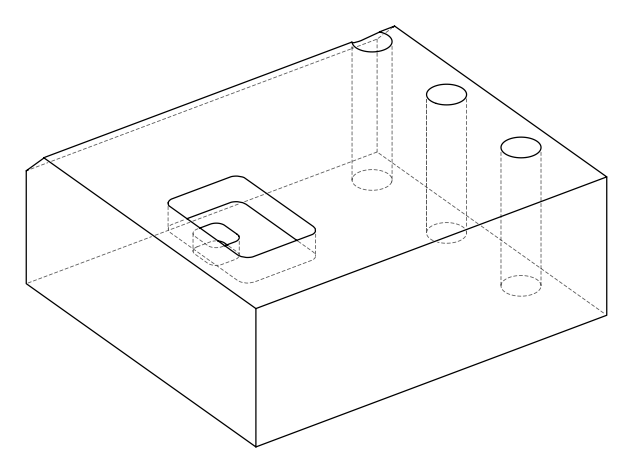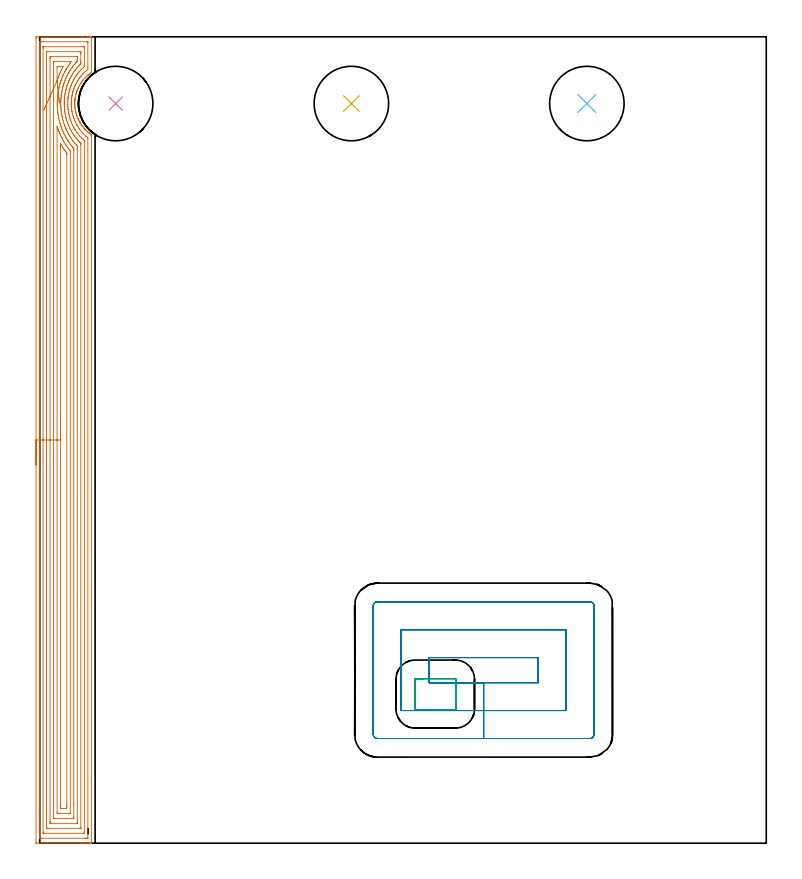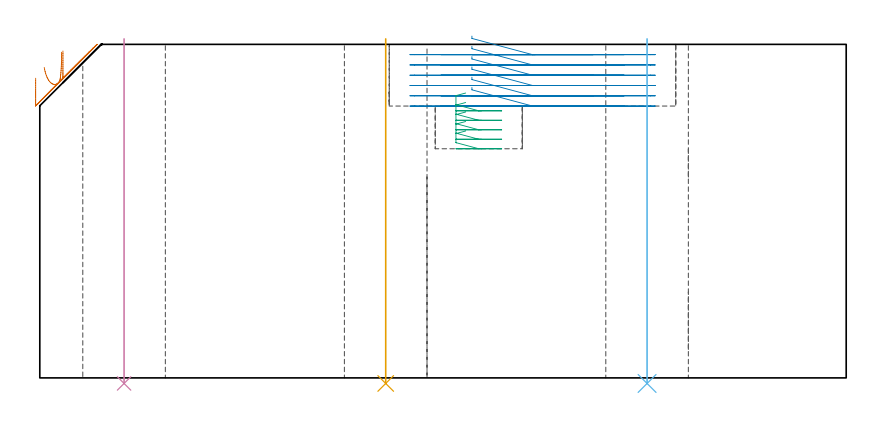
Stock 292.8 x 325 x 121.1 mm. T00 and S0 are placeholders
(PLAN: 6 operations, 2 tool changes, 31.8 min)
(1 AREA_MILL | FG_CHAMFER_SURFACE | UGT0205_001 | 21.12 min | 80815 mm3)
(2 MILL_RECTANGULAR_POCKET | POCKET_RECTANGULAR_STRAIGHT | UGT0201_133 | Follow Part, ap 3.75, ae 75% | 8.03 min | 161722 mm3)
(3 MILL_RECTANGULAR_POCKET_1 | POCKET_RECTANGULAR_STRAIGHT_1 | UGT0201_133 | Follow Part, ap 3.75, ae 75% | 1.1 min | 12612 mm3)
(4 INDEXABLE_INSERT_DRILL_THROUGH_HOLE_FROM_SOLID | STEP1HOLE | NXT0302_031 | 0.5 min | 85235 mm3)
(5 INDEXABLE_INSERT_DRILL_THROUGH_HOLE_FROM_SOLID_1 | STEP1HOLE_1 | NXT0302_031 | 0.5 min | 85561 mm3)
(6 INDEXABLE_INSERT_DRILL_THROUGH_HOLE_FROM_SOLID_2 | STEP1HOLE_2 | NXT0302_031 | 0.5 min | 85558 mm3)
(TOOL UGT0205_001 | Chamfer Mill 20 x 3 x 45 deg. | D20 FL50 Z2)
(TOOL UGT0201_133 | Carbide End Mill 15.0 | D15 FL30 Z4)
(TOOL NXT0302_031 | Index. Insert Drill 30mm [880-D3000L32-05] | D30 PA176 FL150 Z2)
(OP 1 AREA_MILL)
G17 G21 G94 G90
T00 M6
G54
G17 G0 G90 X-1.5 Y152.5 S1061 M3
G43 Z131.1 H0
Z108.8
G94 G1 Y152.538 Z107.928 F250.
Y152.652 Z107.064
Y152.841 Z106.212
Y153.103 Z105.38
Y153.437 Z104.574
Y153.84 Z103.8
Y154.308 Z103.064
Y154.84 Z102.372
Y155.429 Z101.729
Y156.072 Z101.14
Y156.764 Z100.609
Y157.5 Z100.14
Y158.274 Z99.737
Y159.08 Z99.403
Y159.912 Z99.141
Y160.764 Z98.952
Y161.628 Z98.838
Y162.5 Z98.8
Y324.369
X-1.497 Y324.745 Z98.802
X-1.492 Y324.99 Z98.806
X-1.244 Y325. Z99.054
X16.999 Z117.295
X19.397 Z119.692
X20.127 Z120.427
X20.374 Z120.674
X20.771 Y324.993 Z121.062
X20.797 Y324.99 Z121.088
X20.8 Y324.816 Z121.1
Y310.954
X20.798 Y310.601 Z121.086
X20.733 Y310.548 Z121.033
X20.676 Y310.507 Z120.975
X20.283 Y310.227 Z120.577
X20.219 Y310.182 Z120.515
X20.067 Y310.07 Z120.367
X20.053 Y310.06 Z120.353
X19.94 Y309.975 Z120.239
X19.84 Y309.893 Z120.137
X19.678 Y309.762 Z119.977
X19.528 Y309.64 Z119.828
X19.512 Y309.626 Z119.811
X19.397 Y309.528 Z119.696
X19.091 Y309.267 Z119.39
X18.886 Y309.081 Z119.185
X18.514 Y308.72 Z118.814
X18.208 Y308.41 Z118.508
X18.004 Y308.188 Z118.304
X17.625 Y307.739 Z117.922
X17.376 Y307.447 Z117.676
X17.326 Y307.388 Z117.626
X17.251 Y307.294 Z117.551
X16.925 Y306.85 Z117.224
X16.739 Y306.583 Z117.036
X16.611 Y306.4 Z116.908
X16.445 Y306.144 Z116.742
X16.068 Y305.506 Z116.367
X15.592 Y304.612 Z115.89
X15.562 Y304.552 Z115.861
X15.467 Y304.333 Z115.766
X15.43 Y304.247 Z115.727
X15.201 Y303.719 Z115.499
X15.027 Y303.273 Z115.324
X14.987 Y303.159 Z115.286
X14.967 Y303.102 Z115.265
X14.9 Y302.905 Z115.194
X14.872 Y302.825 Z115.166
X14.757 Y302.458 Z115.051
X14.697 Y302.274 Z114.995
X14.68 Y302.219 Z114.978
X14.606 Y301.931 Z114.901
X14.403 Y301.037 Z114.699
X14.378 Y300.899 Z114.677
X14.376 Y300.887 Z114.675
X14.264 Y300.223 Z114.557
X14.251 Y300.144 Z114.543
X14.213 Y299.857 Z114.506
X14.192 Y299.697 Z114.486
X14.158 Y299.328 Z114.451
X14.15 Y299.25 Z114.445
X14.122 Y298.803 Z114.42
X14.108 Y298.356 Z114.406
Y297.969 Z114.403
X14.107 Y297.909 Z114.404
X14.113 Y297.729 Z114.41
X14.123 Y297.54 Z114.412
X14.125 Y297.462 Z114.415
X14.143 Y297.22 Z114.434
X14.186 Y296.645 Z114.475
X14.191 Y296.568 Z114.482
X14.282 Y295.874 Z114.58
X14.309 Y295.675 Z114.607
X14.48 Y294.781 Z114.778
X14.574 Y294.38 Z114.871
X14.707 Y293.887 Z115.006
X14.784 Y293.664 Z115.079
X14.819 Y293.558 Z115.116
X14.886 Y293.366 Z115.178
X14.917 Y293.268 Z115.213
X15.008 Y292.993 Z115.307
X15.36 Y292.099 Z115.656
X15.45 Y291.89 Z115.749
X15.457 Y291.873 Z115.756
X15.525 Y291.727 Z115.824
X15.562 Y291.648 Z115.861
X15.785 Y291.206 Z116.082
X15.918 Y290.957 Z116.218
X16.027 Y290.757 Z116.326
X16.242 Y290.385 Z116.54
X16.284 Y290.312 Z116.583
X16.391 Y290.14 Z116.691
X16.444 Y290.056 Z116.743
X16.502 Y289.969 Z116.802
X16.739 Y289.619 Z117.035
X16.824 Y289.491 Z117.122
X16.873 Y289.418 Z117.172
X17.096 Y289.113 Z117.395
X17.326 Y288.812 Z117.626
X17.501 Y288.597 Z117.797
X17.56 Y288.524 Z117.856
X17.799 Y288.245 Z118.099
X17.88 Y288.153 Z118.177
X17.92 Y288.109 Z118.216
X18.017 Y288. Z118.316
X18.13 Y287.876 Z118.429
X18.21 Y287.789 Z118.506
X18.216 Y287.783 Z118.512
X18.293 Y287.702 Z118.592
X18.362 Y287.63 Z118.661
X18.434 Y287.561 Z118.733
X18.511 Y287.486 Z118.807
X18.594 Y287.404 Z118.892
X18.723 Y287.277 Z119.022
X19.091 Y286.933 Z119.39
X19.232 Y286.808 Z119.53
X19.313 Y286.737 Z119.61
X19.668 Y286.444 Z119.968
X19.84 Y286.309 Z120.136
X19.963 Y286.212 Z120.261
X19.973 Y286.204 Z120.272
X20.185 Y286.047 Z120.484
X20.283 Y285.974 Z120.58
X20.364 Y285.914 Z120.663
X20.459 Y285.843 Z120.758
X20.731 Y285.653 Z121.03
X20.8 Y285.598 Z121.084
Y285.019 Z121.1
Y0.184
X20.797 Y0.01 Z121.088
X20.771 Y0.007 Z121.062
X20.374 Y0. Z120.674
X20.127 Z120.427
X19.397 Z119.692
X18.146 Z118.443
X16.739 Z117.035
X-1.244 Y0.001 Z99.053
X-1.492 Y0.01 Z98.806
X-1.499 Y0.258 Z98.799
Y0.282
X-1.5 Y162.5 Z98.8
X-0.086 Z100.214
X-0.085 Y322.801 Z100.215
X-0.084 Y322.911 Z100.216
X-0.081 Y322.965 Z100.219
X-0.08 Y322.985 Z100.22
X-0.043 Y322.99 Z100.257
X0.375 Y322.998 Z100.675
X0.789 Y323. Z101.089
X1.259 Z101.559
X18.982 Y322.999 Z119.282
X19.248 Y322.994 Z119.548
X19.37 Y322.99 Z119.67
X19.379 Y322.982 Z119.679
X19.382 Y322.961 Z119.682
X19.384 Y322.909 Z119.684
X19.385 Y322.803 Z119.685
X19.386 Y322.592 Z119.686
Y312.754
X19.381 Y311.865 Z119.681
X19.379 Y311.848 Z119.679
X18.429 Y311.037 Z118.729
X18.335 Y310.954 Z118.635
X17.969 Y310.607 Z118.269
X17.625 Y310.276 Z117.925
X17.518 Y310.168 Z117.818
X17.413 Y310.06 Z117.713
X17.092 Y309.703 Z117.392
X16.739 Y309.298 Z117.039
X16.678 Y309.227 Z116.978
X16.627 Y309.166 Z116.927
X16.152 Y308.573 Z116.452
X15.931 Y308.271 Z116.231
X15.898 Y308.225 Z116.198
X15.853 Y308.16 Z116.153
X15.539 Y307.694 Z115.839
X15.337 Y307.377 Z115.637
X15.197 Y307.145 Z115.497
X14.967 Y306.754 Z115.267
X14.87 Y306.58 Z115.17
X14.818 Y306.483 Z115.118
X14.565 Y305.994 Z114.865
X14.359 Y305.588 Z114.659
X14.305 Y305.475 Z114.605
X14.27 Y305.397 Z114.57
X14.081 Y304.962 Z114.381
X14.001 Y304.774 Z114.301
X13.969 Y304.694 Z114.269
X13.755 Y304.128 Z114.055
X13.64 Y303.8 Z113.94
X13.529 Y303.462 Z113.829
X13.356 Y302.905 Z113.656
X13.336 Y302.834 Z113.636
X13.194 Y302.265 Z113.494
X13.148 Y302.058 Z113.448
X13.137 Y302.011 Z113.437
X13.058 Y301.633 Z113.358
X12.998 Y301.315 Z113.298
X12.963 Y301.117 Z113.263
X12.87 Y300.55 Z113.17
X12.826 Y300.223 Z113.126
X12.779 Y299.804 Z113.079
X12.74 Y299.328 Z113.04
X12.716 Y298.917 Z113.016
X12.701 Y298.434 Z113.001
X12.698 Y298.04 Z112.998
X12.709 Y297.54 Z113.009
X12.731 Y297.113 Z113.031
X12.766 Y296.645 Z113.066
X12.812 Y296.137 Z113.112
X12.865 Y295.751 Z113.165
X12.961 Y295.092 Z113.261
X13.005 Y294.857 Z113.305
X13.177 Y293.98 Z113.477
X13.181 Y293.962 Z113.481
X13.194 Y293.906 Z113.494
X13.424 Y293.068 Z113.724
X13.534 Y292.725 Z113.834
X13.725 Y292.174 Z114.025
X14.051 Y291.31 Z114.351
X14.063 Y291.279 Z114.363
X14.081 Y291.235 Z114.381
X14.342 Y290.648 Z114.642
X14.469 Y290.385 Z114.769
X14.889 Y289.57 Z115.189
X14.933 Y289.491 Z115.233
X14.967 Y289.432 Z115.267
X15.279 Y288.913 Z115.579
X15.483 Y288.597 Z115.783
X15.853 Y288.046 Z116.153
X16.102 Y287.702 Z116.402
X16.378 Y287.341 Z116.678
X16.739 Y286.889 Z117.039
X16.764 Y286.859 Z117.064
X16.787 Y286.832 Z117.087
X16.808 Y286.808 Z117.108
X17.198 Y286.38 Z117.498
X17.625 Y285.919 Z117.925
X17.629 Y285.916 Z117.929
X18.511 Y285.087 Z118.811
X18.534 Y285.066 Z118.834
X18.588 Y285.019 Z118.888
X18.705 Y284.92 Z119.005
X19.379 Y284.351 Z119.679
X19.385 Y284.137 Z119.685
X19.386 Y284.125 Z119.686
X19.385 Y2.199 Z119.685
X19.384 Y2.089 Z119.684
X19.381 Y2.035 Z119.681
X19.38 Y2.015 Z119.68
X19.343 Y2.01 Z119.643
X18.925 Y2.002 Z119.225
X18.511 Y2.001 Z118.811
X18.041 Y2. Z118.341
X0.789 Z101.089
X0.318 Y2.001 Z100.618
X0.052 Y2.006 Z100.352
X-0.065 Y2.01 Z100.235
X-0.085 Y2.408 Z100.215
Y2.42
X-0.086 Y162.5 Z100.214
X1.329 Z101.629
Y320.247
X1.331 Y320.791 Z101.631
X1.334 Y320.965 Z101.634
X1.335 Y320.982 Z101.635
X1.346 Y320.99 Z101.646
X1.4 Y320.995 Z101.7
X1.469 Y320.999 Z101.769
X17.419 Y321. Z117.719
X17.625 Y320.998 Z117.925
X17.832 Y320.994 Z118.132
X17.963 Y320.99 Z118.263
X17.966 Y320.908 Z118.266
X17.969 Y320.791 Z118.269
X17.971 Y320.442 Z118.271
Y313.637
X17.97 Y313.289 Z118.27
X17.965 Y313.016 Z118.265
X17.964 Y312.987 Z118.264
X17.94 Y312.963 Z118.24
X17.876 Y312.905 Z118.176
X17.625 Y312.685 Z117.925
X17.196 Y312.281 Z117.496
X16.745 Y311.848 Z117.045
X16.742 Y311.845 Z117.042
X16.315 Y311.382 Z116.615
X15.935 Y310.954 Z116.235
X15.897 Y310.91 Z116.197
X15.853 Y310.857 Z116.153
X15.498 Y310.418 Z115.798
X15.211 Y310.06 Z115.511
X15.105 Y309.92 Z115.405
X14.967 Y309.73 Z115.267
X14.735 Y309.399 Z115.035
X14.576 Y309.166 Z114.876
X14.381 Y308.862 Z114.681
X14.081 Y308.38 Z114.381
X14.04 Y308.312 Z114.34
X14.016 Y308.271 Z114.316
X13.723 Y307.738 Z114.023
X13.526 Y307.377 Z113.826
X13.412 Y307.158 Z113.712
X13.194 Y306.729 Z113.494
X13.117 Y306.561 Z113.417
X13.082 Y306.483 Z113.382
X12.851 Y305.935 Z113.151
X12.708 Y305.588 Z113.008
X12.595 Y305.299 Z112.895
X12.369 Y304.694 Z112.669
X12.353 Y304.649 Z112.653
X12.308 Y304.513 Z112.608
X12.141 Y303.969 Z112.441
X12.091 Y303.8 Z112.391
X11.949 Y303.268 Z112.249
X11.862 Y302.905 Z112.162
X11.78 Y302.545 Z112.08
X11.667 Y302.011 Z111.967
X11.627 Y301.804 Z111.927
X11.506 Y301.117 Z111.806
X11.494 Y301.044 Z111.794
X11.422 Y300.532 Z111.722
X11.392 Y300.253 Z111.692
X11.389 Y300.223 Z111.689
X11.324 Y299.428 Z111.624
X11.318 Y299.328 Z111.618
X11.287 Y298.57 Z111.587
X11.285 Y298.434 Z111.585
X11.289 Y297.674 Z111.589
X11.293 Y297.54 Z111.593
X11.333 Y296.736 Z111.633
X11.339 Y296.645 Z111.639
X11.417 Y295.756 Z111.717
X11.418 Y295.751 Z111.718
X11.422 Y295.717 Z111.722
X11.547 Y294.857 Z111.847
X11.571 Y294.706 Z111.871
X11.715 Y293.962 Z112.015
X11.791 Y293.59 Z112.091
X11.913 Y293.068 Z112.213
X12.09 Y292.394 Z112.39
X12.158 Y292.174 Z112.458
X12.308 Y291.71 Z112.608
X12.459 Y291.279 Z112.759
X12.545 Y291.04 Z112.845
X12.804 Y290.385 Z113.104
X13.167 Y289.519 Z113.467
X13.18 Y289.491 Z113.48
X13.194 Y289.462 Z113.494
X13.645 Y288.597 Z113.945
X13.798 Y288.311 Z114.098
X14.081 Y287.812 Z114.381
X14.145 Y287.702 Z114.445
X14.244 Y287.537 Z114.544
X14.734 Y286.808 Z115.034
X14.967 Y286.474 Z115.267
X15.386 Y285.914 Z115.686
X15.853 Y285.342 Z116.153
X16.136 Y285.019 Z116.436
X16.739 Y284.371 Z117.039
X16.987 Y284.125 Z117.287
X17.625 Y283.527 Z117.925
X17.942 Y283.231 Z118.242
X17.965 Y283.203 Z118.265
X17.967 Y283.186 Z118.267
X17.97 Y283.143 Z118.27
X17.971 Y283.056 Z118.271
X17.972 Y282.881 Z118.272
X17.971 Y4.753 Z118.271
X17.969 Y4.209 Z118.269
X17.966 Y4.035 Z118.266
X17.965 Y4.018 Z118.265
X17.954 Y4.01 Z118.254
X17.9 Y4.005 Z118.2
X17.831 Y4.001 Z118.131
X1.881 Y4. Z102.181
X1.675 Y4.002 Z101.975
X1.468 Y4.006 Z101.768
X1.337 Y4.01 Z101.637
X1.334 Y4.092 Z101.634
X1.331 Y4.209 Z101.631
X1.329 Y4.558 Z101.629
Y162.5
X2.743 Z103.043
Y318.819
X2.744 Y318.921 Z103.044
X2.748 Y318.982 Z103.048
X2.75 Y318.99 Z103.05
X2.758 Y318.994 Z103.058
X2.785 Y318.997 Z103.085
X3.006 Y318.999 Z103.306
X3.447 Y319. Z103.747
X15.853 Z116.153
X16.295 Y318.994 Z116.595
X16.514 Y318.99 Z116.814
X16.551 Y318.979 Z116.851
X16.553 Y318.942 Z116.853
X16.555 Y318.881 Z116.855
X16.557 Y318.292 Z116.857
Y318.109
Y315.426
Y314.715
X16.555 Y314.531 Z116.855
X16.55 Y314.176 Z116.85
X16.548 Y314.094 Z116.848
X16.5 Y314.044 Z116.8
X16.417 Y313.962 Z116.717
X16.088 Y313.637 Z116.388
X15.97 Y313.519 Z116.27
X15.853 Y313.397 Z116.153
X15.539 Y313.059 Z115.839
X15.25 Y312.743 Z115.55
X15.118 Y312.59 Z115.418
X14.967 Y312.413 Z115.267
X14.713 Y312.105 Z115.013
X14.504 Y311.848 Z114.804
X14.318 Y311.609 Z114.618
X14.081 Y311.299 Z114.381
X13.936 Y311.1 Z114.236
X13.832 Y310.954 Z114.132
X13.573 Y310.572 Z113.873
X13.236 Y310.06 Z113.536
X13.22 Y310.034 Z113.52
X13.194 Y309.993 Z113.494
X12.891 Y309.472 Z113.191
X12.715 Y309.166 Z113.015
X12.57 Y308.902 Z112.87
X12.308 Y308.419 Z112.608
X12.258 Y308.322 Z112.558
X12.232 Y308.271 Z112.532
X11.968 Y307.72 Z112.268
X11.815 Y307.377 Z112.115
X11.695 Y307.101 Z111.995
X11.422 Y306.453 Z111.722
X11.192 Y305.821 Z111.492
X11.11 Y305.588 Z111.41
X10.968 Y305.153 Z111.268
X10.824 Y304.694 Z111.124
X10.758 Y304.47 Z111.058
X10.577 Y303.8 Z110.877
X10.569 Y303.767 Z110.869
X10.536 Y303.634 Z110.836
X10.404 Y303.039 Z110.704
X10.376 Y302.905 Z110.676
X10.258 Y302.292 Z110.558
X10.207 Y302.011 Z110.507
X10.127 Y301.53 Z110.427
X10.069 Y301.117 Z110.369
X10.021 Y300.743 Z110.321
X9.97 Y300.223 Z110.27
X9.945 Y299.925 Z110.245
X9.904 Y299.328 Z110.204
X9.893 Y299.083 Z110.193
X9.872 Y298.434 Z110.172
X9.871 Y298.211 Z110.171
X9.879 Y297.54 Z110.179
X9.887 Y297.3 Z110.187
X9.923 Y296.645 Z110.223
X9.943 Y296.349 Z110.243
X9.998 Y295.751 Z110.298
X10.037 Y295.36 Z110.337
X10.107 Y294.857 Z110.407
X10.186 Y294.315 Z110.486
X10.25 Y293.962 Z110.55
X10.392 Y293.214 Z110.692
X10.423 Y293.068 Z110.723
X10.536 Y292.562 Z110.836
X10.635 Y292.174 Z110.935
X10.671 Y292.038 Z110.971
X10.893 Y291.279 Z111.193
X11.07 Y290.741 Z111.37
X11.195 Y290.385 Z111.495
X11.422 Y289.774 Z111.722
X11.533 Y289.491 Z111.833
X11.607 Y289.304 Z111.907
X11.916 Y288.597 Z112.216
X12.039 Y288.325 Z112.339
X12.308 Y287.783 Z112.608
X12.35 Y287.702 Z112.65
X12.394 Y287.616 Z112.694
X12.687 Y287.073 Z112.987
X12.839 Y286.808 Z113.139
X13.194 Y286.21 Z113.494
X13.384 Y285.914 Z113.684
X13.761 Y285.342 Z114.061
X13.99 Y285.019 Z114.29
X14.081 Y284.897 Z114.381
X14.413 Y284.463 Z114.713
X14.682 Y284.125 Z114.982
X14.967 Y283.783 Z115.267
X15.461 Y283.231 Z115.761
X15.853 Y282.811 Z116.153
X16.088 Y282.574 Z116.388
X16.326 Y282.336 Z116.626
X16.496 Y282.165 Z116.796
X16.551 Y282.109 Z116.851
X16.553 Y282.069 Z116.853
X16.555 Y281.981 Z116.855
X16.557 Y281.626 Z116.857
Y281.442
Y6.181
X16.555 Y6.079 Z116.855
X16.552 Y6.018 Z116.852
X16.55 Y6.01 Z116.85
X16.542 Y6.006 Z116.842
X16.515 Y6.003 Z116.815
X16.294 Y6.001 Z116.594
X15.853 Y6. Z116.153
X3.447 Z103.747
X3.005 Y6.006 Z103.305
X2.786 Y6.01 Z103.086
X2.749 Y6.021 Z103.049
X2.747 Y6.058 Z103.047
X2.745 Y6.119 Z103.045
X2.743 Y6.708 Z103.043
Y6.891
Y162.5
X4.157 Z104.457
X4.158 Y316.32 Z104.458
X4.159 Y316.496 Z104.459
X4.162 Y316.676 Z104.462
X4.172 Y316.99 Z104.472
X4.333 Y316.995 Z104.633
X4.547 Y316.999 Z104.847
X14.293 Y317. Z114.593
X14.967 Y316.999 Z115.267
X15.063 Y316.997 Z115.363
X15.121 Y316.993 Z115.421
X15.132 Y316.991 Z115.432
X15.136 Y316.955 Z115.436
X15.139 Y316.854 Z115.439
X15.142 Y316.498 Z115.442
X15.143 Y316.32 Z115.443
Y316.142
X15.142 Y315.426 Z115.442
X15.141 Y315.25 Z115.441
X15.138 Y315.189 Z115.438
X15.135 Y315.149 Z115.435
X15.115 Y315.125 Z115.415
X14.967 Y314.963 Z115.267
X14.76 Y314.74 Z115.06
X14.569 Y314.531 Z114.869
X14.339 Y314.27 Z114.639
X14.081 Y313.971 Z114.381
X13.929 Y313.79 Z114.229
X13.802 Y313.637 Z114.102
X13.531 Y313.297 Z113.831
X13.194 Y312.87 Z113.494
X13.14 Y312.798 Z113.44
X13.099 Y312.743 Z113.399
X12.773 Y312.274 Z113.073
X12.481 Y311.848 Z112.781
X12.308 Y311.585 Z112.608
X12.068 Y311.197 Z112.368
X11.922 Y310.954 Z112.222
X11.738 Y310.636 Z112.038
X11.422 Y310.082 Z111.722
X11.411 Y310.06 Z111.711
X11.112 Y309.479 Z111.412
X10.954 Y309.166 Z111.254
X10.817 Y308.882 Z111.117
X10.538 Y308.27 Z110.838
X10.279 Y307.637 Z110.579
X10.175 Y307.377 Z110.475
X10.03 Y306.993 Z110.33
X9.843 Y306.483 Z110.143
X9.793 Y306.338 Z110.093
X9.65 Y305.902 Z109.95
X9.557 Y305.588 Z109.857
X9.38 Y304.966 Z109.68
X9.308 Y304.694 Z109.608
X9.199 Y304.255 Z109.499
X9.093 Y303.8 Z109.393
X9.034 Y303.527 Z109.334
X8.906 Y302.905 Z109.206
X8.883 Y302.785 Z109.183
X8.764 Y302.109 Z109.064
X8.75 Y302.025 Z109.05
X8.748 Y302.011 Z109.048
X8.643 Y301.238 Z108.943
X8.629 Y301.117 Z108.929
X8.561 Y300.427 Z108.861
X8.544 Y300.223 Z108.844
X8.501 Y299.594 Z108.801
X8.487 Y299.328 Z108.787
X8.465 Y298.735 Z108.765
X8.458 Y298.434 Z108.758
X8.46 Y297.846 Z108.76
X8.465 Y297.54 Z108.765
X8.489 Y296.923 Z108.789
X8.505 Y296.645 Z108.805
X8.551 Y295.966 Z108.851
X8.57 Y295.751 Z108.87
X8.647 Y294.975 Z108.947
X8.662 Y294.857 Z108.962
X8.764 Y294.123 Z109.064
X8.787 Y293.962 Z109.087
X8.792 Y293.934 Z109.092
X8.955 Y293.068 Z109.255
X9.002 Y292.828 Z109.302
X9.145 Y292.174 Z109.445
X9.264 Y291.669 Z109.564
X9.368 Y291.279 Z109.668
X9.607 Y290.429 Z109.907
X9.621 Y290.385 Z109.921
X9.65 Y290.298 Z109.95
X9.93 Y289.491 Z110.23
X10.096 Y289.041 Z110.396
X10.272 Y288.597 Z110.572
X10.536 Y287.945 Z110.836
X10.639 Y287.702 Z110.939
X10.721 Y287.516 Z111.021
X11.07 Y286.808 Z111.37
X11.422 Y286.113 Z111.722
X11.491 Y285.983 Z111.791
X11.528 Y285.914 Z111.828
X11.664 Y285.67 Z111.964
X12.056 Y285.019 Z112.356
X12.308 Y284.621 Z112.608
X12.638 Y284.125 Z112.938
X13.194 Y283.331 Z113.494
X13.267 Y283.231 Z113.567
X13.5 Y282.923 Z113.8
X13.977 Y282.336 Z114.277
X14.025 Y282.28 Z114.325
X14.081 Y282.216 Z114.381
X14.781 Y281.442 Z115.081
X15.131 Y281.06 Z115.431
X15.138 Y280.726 Z115.438
X15.141 Y280.548 Z115.441
X15.143 Y280.37 Z115.443
Y279.654
X15.142 Y8.68 Z115.442
X15.141 Y8.504 Z115.441
X15.138 Y8.324 Z115.438
X15.128 Y8.01 Z115.428
X14.967 Y8.005 Z115.267
X14.753 Y8.001 Z115.053
X5.007 Y8. Z105.307
X4.333 Y8.001 Z104.633
X4.237 Y8.003 Z104.537
X4.179 Y8.007 Z104.479
X4.168 Y8.009 Z104.468
X4.164 Y8.045 Z104.464
X4.161 Y8.146 Z104.461
X4.158 Y8.502 Z104.458
X4.157 Y8.68 Z104.457
Y162.5
X5.571 Z105.871
Y314.176
X5.572 Y314.531 Z105.872
X5.575 Y314.801 Z105.875
X5.578 Y314.935 Z105.878
X5.581 Y314.99 Z105.881
X5.646 Y314.995 Z105.946
X6.106 Y314.999 Z106.406
X6.527 Y315. Z106.827
X12.308 Y314.999 Z112.608
X12.732 Y314.998 Z113.032
X12.737 Y314.993 Z113.037
X12.383 Y314.531 Z112.683
X12.308 Y314.432 Z112.608
X11.975 Y313.974 Z112.275
X11.732 Y313.637 Z112.032
X11.605 Y313.452 Z111.905
X11.422 Y313.18 Z111.722
X11.252 Y312.915 Z111.552
X11.144 Y312.743 Z111.444
X10.914 Y312.362 Z111.214
X10.607 Y311.848 Z110.907
X10.581 Y311.803 Z110.881
X10.536 Y311.722 Z110.836
X10.267 Y311.226 Z110.567
X10.121 Y310.954 Z110.421
X9.96 Y310.641 Z110.26
X9.65 Y310.028 Z109.95
X9.388 Y309.43 Z109.688
X9.273 Y309.166 Z109.573
X9.123 Y308.803 Z109.423
X8.906 Y308.271 Z109.206
X8.866 Y308.168 Z109.166
X8.764 Y307.897 Z109.064
X8.626 Y307.516 Z108.926
X8.578 Y307.377 Z108.878
X8.404 Y306.845 Z108.704
X8.29 Y306.483 Z108.59
X8.195 Y306.162 Z108.495
X8.031 Y305.588 Z108.331
X7.998 Y305.467 Z108.298
X7.878 Y304.997 Z108.178
X7.82 Y304.752 Z108.12
X7.807 Y304.694 Z108.107
X7.661 Y304.018 Z107.961
X7.617 Y303.8 Z107.917
X7.516 Y303.271 Z107.816
X7.45 Y302.905 Z107.75
X7.385 Y302.509 Z107.685
X7.311 Y302.011 Z107.611
X7.273 Y301.727 Z107.573
X7.201 Y301.117 Z107.501
X7.182 Y300.925 Z107.482
X7.121 Y300.223 Z107.421
X7.112 Y300.101 Z107.412
X7.067 Y299.328 Z107.367
X7.064 Y299.256 Z107.364
X7.039 Y298.434 Z107.339
X7.038 Y298.387 Z107.338
X7.045 Y297.54 Z107.345
X7.046 Y297.485 Z107.346
X7.082 Y296.645 Z107.382
X7.087 Y296.549 Z107.387
X7.145 Y295.751 Z107.445
X7.158 Y295.583 Z107.458
X7.232 Y294.857 Z107.532
X7.262 Y294.584 Z107.562
X7.349 Y293.962 Z107.649
X7.412 Y293.538 Z107.712
X7.494 Y293.068 Z107.794
X7.609 Y292.445 Z107.909
X7.666 Y292.174 Z107.966
X7.853 Y291.305 Z108.153
X7.859 Y291.279 Z108.159
X7.878 Y291.2 Z108.178
X8.098 Y290.385 Z108.398
X8.183 Y290.077 Z108.483
X8.363 Y289.491 Z108.663
X8.604 Y288.758 Z108.904
X8.661 Y288.597 Z108.961
X8.764 Y288.318 Z109.064
X9.004 Y287.702 Z109.304
X9.166 Y287.297 Z109.466
X9.376 Y286.808 Z109.676
X9.65 Y286.192 Z109.95
X9.782 Y285.914 Z110.082
X9.908 Y285.653 Z110.208
X10.242 Y285.019 Z110.542
X10.536 Y284.474 Z110.836
X10.737 Y284.125 Z111.037
X11.033 Y283.623 Z111.333
X11.286 Y283.231 Z111.586
X11.422 Y283.027 Z111.722
X11.903 Y282.336 Z112.203
X12.308 Y281.772 Z112.608
X12.559 Y281.442 Z112.859
X13.194 Y280.659 Z113.494
X13.286 Y280.548 Z113.586
X13.722 Y280.016 Z114.022
X13.725 Y279.654 Z114.025
X13.728 Y279.115 Z114.028
X13.729 Y15.882 Z114.029
X13.728 Y10.469 Z114.028
X13.725 Y10.199 Z114.025
X13.722 Y10.065 Z114.022
X13.719 Y10.01 Z114.019
X13.654 Y10.005 Z113.954
X13.194 Y10.001 Z113.494
X12.773 Y10. Z113.073
X6.106 Y10.001 Z106.406
X5.68 Y10.004 Z105.98
X5.586 Y10.01 Z105.886
X5.578 Y10.107 Z105.878
X5.575 Y10.469 Z105.875
X5.572 Y11.007 Z105.872
X5.571 Y162.5 Z105.871
X6.985 Z107.285
Y288.603
X6.992 Y288.891 Z107.292
X7.091 Y288.597 Z107.391
X7.142 Y288.445 Z107.442
X7.4 Y287.702 Z107.7
X7.643 Y287.045 Z107.943
X7.736 Y286.808 Z108.036
X7.878 Y286.452 Z108.178
X8.104 Y285.914 Z108.404
X8.278 Y285.51 Z108.578
X8.507 Y285.019 Z108.807
X8.764 Y284.485 Z109.064
X8.947 Y284.125 Z109.247
X9.149 Y283.736 Z109.449
X9.429 Y283.231 Z109.729
X9.65 Y282.848 Z109.95
X9.959 Y282.336 Z110.259
X10.531 Y281.447 Z110.831
X10.535 Y281.442 Z110.835
X11.171 Y280.548 Z111.471
X11.422 Y280.206 Z111.722
X11.854 Y279.654 Z112.154
X12.308 Y279.081 Z112.608
X12.315 Y278.753 Z112.615
X12.314 Y12.251 Z112.614
X12.308 Y12.01 Z112.608
X11.676 Y12.002 Z111.976
X8.133 Y12. Z108.433
X7.878 Y12.001 Z108.178
X7.243 Y12.004 Z107.543
X6.992 Y12.01 Z107.292
X6.985 Y12.264 Z107.285
Y162.5
X8.4 Z108.7
Y280.915
X8.402 Y281.442 Z108.702
X8.406 Y281.776 Z108.706
X8.407 Y281.803 Z108.707
X8.42 Y281.789 Z108.72
X8.439 Y281.77 Z108.739
X8.635 Y281.442 Z108.935
X8.764 Y281.231 Z109.064
X9.202 Y280.548 Z109.502
X9.65 Y279.871 Z109.95
X9.799 Y279.654 Z110.099
X10.156 Y279.143 Z110.456
X10.439 Y278.759 Z110.739
X10.536 Y278.631 Z110.836
X10.868 Y278.198 Z111.168
X10.894 Y278.147 Z111.194
X10.896 Y278.085 Z111.196
X10.899 Y277.987 Z111.199
X10.9 Y277.865 Z111.2
Y277.497
Y15.467
Y14.94
X10.898 Y14.575 Z111.198
X10.893 Y14.046 Z111.193
X10.578 Y14.004 Z110.878
X10.536 Y14.002 Z110.836
X9.695 Y14. Z109.995
X8.807 Y14.002 Z109.107
X8.764 Y14.006 Z109.064
X8.407 Y14.046 Z108.707
X8.403 Y14.41 Z108.703
X8.4 Y14.94 Z108.7
Y15.308
Y162.5
Y163.372 Z108.738
Y164.236 Z108.851
Y165.088 Z109.04
Y165.92 Z109.303
Y166.726 Z109.636
Y167.5 Z110.039
Y168.236 Z110.508
Y168.928 Z111.039
Y169.571 Z111.628
Y170.16 Z112.272
Y170.692 Z112.964
Y171.16 Z113.7
Y171.563 Z114.473
Y171.897 Z115.279
Y172.159 Z116.111
Y172.348 Z116.963
Y172.462 Z117.828
Y172.5 Z118.7
G0 Z131.1
X7.893 Y298.419
Z118.243
G1 X7.898 Y298.37 Z117.372
X7.895 Y298.396 Z116.5
X7.885 Y298.498 Z115.634
X7.867 Y298.675 Z114.78
X7.841 Y298.925 Z113.944
X7.809 Y299.247 Z113.134
X7.769 Y299.638 Z112.355
X7.723 Y300.094 Z111.613
X7.67 Y300.614 Z110.914
X7.612 Y301.192 Z110.263
X7.548 Y301.824 Z109.666
X7.479 Y302.505 Z109.126
X7.406 Y303.231 Z108.647
X7.328 Y303.996 Z108.234
X7.248 Y304.793 Z107.89
X7.164 Y305.618 Z107.617
X7.079 Y306.463 Z107.417
X6.992 Y307.321 Z107.292
X6.986 Y307.377 Z107.286
Y307.383
X6.985 Y312.749 Z107.285
X6.992 Y312.99 Z107.292
X7.624 Y312.998 Z107.924
X9.395 Y313. Z109.695
X9.418 Y312.998 Z109.718
X9.43 Y312.994 Z109.73
X9.433 Y312.99 Z109.733
Y312.983
X9.427 Y312.968 Z109.727
X8.825 Y311.848 Z109.125
X8.804 Y311.808 Z109.104
X8.764 Y311.727 Z109.064
X8.514 Y311.206 Z108.814
X8.396 Y310.954 Z108.696
X8.235 Y310.593 Z108.535
X8.002 Y310.06 Z108.302
X7.965 Y309.972 Z108.265
X7.878 Y309.762 Z108.178
X7.645 Y309.166 Z107.945
X7.466 Y308.687 Z107.766
X7.315 Y308.271 Z107.615
X7.232 Y308.029 Z107.532
X7.016 Y307.377 Z107.316
X7.009 Y307.36 Z107.309
X6.992 Y307.321 Z107.292
X6.653 Y306.574 Z106.994
X6.306 Y305.806 Z106.77
X5.951 Y305.024 Z106.62
X5.592 Y304.232 Z106.545
X5.233 Y303.437 Z106.546
X4.874 Y302.646 Z106.623
X4.52 Y301.863 Z106.776
X4.172 Y301.096 Z107.003
X3.834 Y300.35 Z107.303
X3.508 Y299.63 Z107.672
X3.197 Y298.942 Z108.11
X2.902 Y298.292 Z108.611
X2.627 Y297.684 Z109.173
X2.373 Y297.123 Z109.79
X2.142 Y296.613 Z110.459
X1.936 Y296.158 Z111.175
X1.756 Y295.761 Z111.931
X1.605 Y295.427 Z112.722
G0 Z131.1
M5
M2
(OP 2 MILL_RECTANGULAR_POCKET)
G17 G21 G94 G90
T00 M6
G54
G17 G0 G90 X156.9 Y67.829 S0 M3
G43 Z131.1 H0
Z124.1
G94 G1 Y64.7 Z123.261 F250.
X178.9 Z117.367
X200.9 F500.
Y74.8
X156.9
Y64.7
X178.9
Y53.45
X212.15
Y86.05
X145.65
Y53.45
X178.9
Y42.2
X221.7
G3 X223.4 Y43.9 R1.7
G1 Y95.6
G3 X221.7 Y97.3 R1.7
G1 X136.1
G3 X134.4 Y95.6 R1.7
G1 Y43.9
G3 X136.1 Y42.2 R1.7
G1 X178.9
X179.9
G0 X156.9 Y67.829 Z120.367
G1 Y64.7 Z119.528 F250.
X178.9 Z113.633
X200.9 F500.
Y74.8
X156.9
Y64.7
X178.9
Y53.45
X212.15
Y86.05
X145.65
Y53.45
X178.9
Y42.2
X221.7
G3 X223.4 Y43.9 R1.7
G1 Y95.6
G3 X221.7 Y97.3 R1.7
G1 X136.1
G3 X134.4 Y95.6 R1.7
G1 Y43.9
G3 X136.1 Y42.2 R1.7
G1 X178.9
X179.9
G0 X156.9 Y67.829 Z116.633
G1 Y64.7 Z115.795 F250.
X178.9 Z109.9
X200.9 F500.
Y74.8
X156.9
Y64.7
X178.9
Y53.45
X212.15
Y86.05
X145.65
Y53.45
X178.9
Y42.2
X221.7
G3 X223.4 Y43.9 R1.7
G1 Y95.6
G3 X221.7 Y97.3 R1.7
G1 X136.1
G3 X134.4 Y95.6 R1.7
G1 Y43.9
G3 X136.1 Y42.2 R1.7
G1 X178.9
X179.9
G0 X156.9 Y67.829 Z112.9
G1 Y64.7 Z112.062 F250.
X178.9 Z106.167
X200.9 F500.
Y74.8
X156.9
Y64.7
X178.9
Y53.45
X212.15
Y86.05
X145.65
Y53.45
X178.9
Y42.2
X221.7
G3 X223.4 Y43.9 R1.7
G1 Y95.6
G3 X221.7 Y97.3 R1.7
G1 X136.1
G3 X134.4 Y95.6 R1.7
G1 Y43.9
G3 X136.1 Y42.2 R1.7
G1 X178.9
X179.9
G0 X156.9 Y67.829 Z109.167
G1 Y64.7 Z108.328 F250.
X178.9 Z102.433
X200.9 F500.
Y74.8
X156.9
Y64.7
X178.9
Y53.45
X212.15
Y86.05
X145.65
Y53.45
X178.9
Y42.2
X221.7
G3 X223.4 Y43.9 R1.7
G1 Y95.6
G3 X221.7 Y97.3 R1.7
G1 X136.1
G3 X134.4 Y95.6 R1.7
G1 Y43.9
G3 X136.1 Y42.2 R1.7
G1 X178.9
X179.9
G0 X156.9 Y67.829 Z105.433
G1 Y64.7 Z104.595 F250.
X178.9 Z98.7
X200.9 F500.
Y74.8
X156.9
Y64.7
X178.9
Y53.45
X212.15
Y86.05
X145.65
Y53.45
X178.9
Y42.2
X221.7
G3 X223.4 Y43.9 R1.7
G1 Y95.6
G3 X221.7 Y97.3 R1.7
G1 X136.1
G3 X134.4 Y95.6 R1.7
G1 Y43.9
G3 X136.1 Y42.2 R1.7
G1 X178.9
X179.9
G0 Z131.1
M5
M2
(OP 3 MILL_RECTANGULAR_POCKET_1)
G17 G21 G94 G90
T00 M6
G54
G17 G0 G90 X154.618 Y66.3 S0 M3
G43 Z131.1 H0
Z103.427
G94 G1 X151.3 Z102.538 F250.
X151.255 Z102.526
X151.155 Y66.245 Z102.495
X151.1 Y66.145 Z102.465
Y54.055 Z99.225
X151.155 Y53.955 Z99.195
X151.255 Y53.9 Z99.164
X151.3 Z99.152
X159.4 Z96.982
X167.5 F500.
G3 X167.7 Y54.1 R0.2
G1 Y66.1
G3 X167.5 Y66.3 R0.2
G1 X151.3
G3 X151.1 Y66.1 R0.2
G1 Y54.1
G3 X151.3 Y53.9 R0.2
G1 X159.4
X160.4
G0 X154.618 Y66.3 Z99.982
G1 X151.3 Z99.093 F250.
X151.255 Z99.081
X151.155 Y66.245 Z99.05
X151.1 Y66.145 Z99.019
Y54.055 Z95.78
X151.155 Y53.955 Z95.749
X151.255 Y53.9 Z95.719
X151.3 Z95.707
X159.4 Z93.536
X167.5 F500.
G3 X167.7 Y54.1 R0.2
G1 Y66.1
G3 X167.5 Y66.3 R0.2
G1 X151.3
G3 X151.1 Y66.1 R0.2
G1 Y54.1
G3 X151.3 Y53.9 R0.2
G1 X159.4
X160.4
G0 X154.618 Y66.3 Z96.536
G1 X151.3 Z95.647 F250.
X151.255 Z95.635
X151.155 Y66.245 Z95.605
X151.1 Y66.145 Z95.574
Y54.055 Z92.334
X151.155 Y53.955 Z92.304
X151.255 Y53.9 Z92.273
X151.3 Z92.261
X159.4 Z90.091
X167.5 F500.
G3 X167.7 Y54.1 R0.2
G1 Y66.1
G3 X167.5 Y66.3 R0.2
G1 X151.3
G3 X151.1 Y66.1 R0.2
G1 Y54.1
G3 X151.3 Y53.9 R0.2
G1 X159.4
X160.4
G0 X154.618 Y66.3 Z93.091
G1 X151.3 Z92.202 F250.
X151.255 Z92.19
X151.155 Y66.245 Z92.159
X151.1 Y66.145 Z92.129
Y54.055 Z88.889
X151.155 Y53.955 Z88.858
X151.255 Y53.9 Z88.828
X151.3 Z88.816
X159.4 Z86.645
X167.5 F500.
G3 X167.7 Y54.1 R0.2
G1 Y66.1
G3 X167.5 Y66.3 R0.2
G1 X151.3
G3 X151.1 Y66.1 R0.2
G1 Y54.1
G3 X151.3 Y53.9 R0.2
G1 X159.4
X160.4
G0 X154.618 Y66.3 Z89.645
G1 X151.3 Z88.756 F250.
X151.255 Z88.744
X151.155 Y66.245 Z88.714
X151.1 Y66.145 Z88.683
Y54.055 Z85.444
X151.155 Y53.955 Z85.413
X151.255 Y53.9 Z85.382
X151.3 Z85.37
X159.4 Z83.2
X167.5 F500.
G3 X167.7 Y54.1 R0.2
G1 Y66.1
G3 X167.5 Y66.3 R0.2
G1 X151.3
G3 X151.1 Y66.1 R0.2
G1 Y54.1
G3 X151.3 Y53.9 R0.2
G1 X159.4
X160.4
G0 Z131.1
M5
M2
(OP 4 INDEXABLE_INSERT_DRILL_THROUGH_HOLE_FROM_SOLID)
G17 G21 G94 G90
T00 M6
G54
G17 G0 G90 X30.6 Y298.1 S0 M3
G43 Z131.1 H1
G94 G81 G98 Z-2.024 F250. R123.1
G80
M5
M2
(OP 5 INDEXABLE_INSERT_DRILL_THROUGH_HOLE_FROM_SOLID_1)
G17 G21 G94 G90
T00 M6
G54
G17 G0 G90 X125.6 Y298.1 S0 M3
G43 Z131.1 H1
G94 G81 G98 Z-2.024 F250. R123.1
G80
M5
M2
(OP 6 INDEXABLE_INSERT_DRILL_THROUGH_HOLE_FROM_SOLID_2)
G17 G21 G94 G90
T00 M6
G54
G17 G0 G90 X220.5 Y298.1 S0 M3
G43 Z131.1 H1
G94 G81 G98 Z-2.024 F250. R123.1
G80
M5
M2
